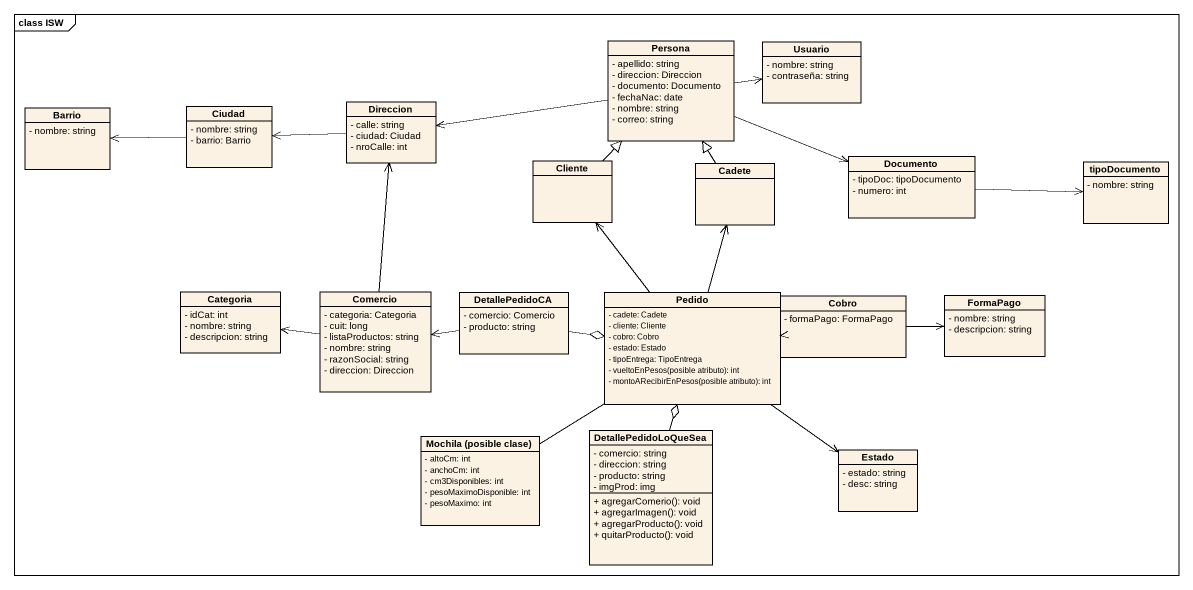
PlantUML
@startuml
mainframe class ISW
hide circle
hide empty members
skinparam classAttributeIconSize 0
class Persona {
  - apellido: string
  - direccion: Direccion
  - documento: Documento
  - fechaNac: date
  - nombre: string
  - correo: string
}
class Usuario {
  - nombre: string
  - contraseña: string
}
class Ciudad {
  - nombre: string
  - barrio: Barrio
}
class Direccion {
  - calle: string
  - ciudad: Ciudad
  - nroCalle: int
}
class Barrio {
  - nombre: string
}
class Cliente
class Cadete
class Documento {
  - tipoDoc: tipoDocumento
  - numero: int
}
class tipoDocumento {
  - nombre: string
}
class Categoria {
  - idCat: int
  - nombre: string
  - descripcion: string
}
class Comercio {
  - categoria: Categoria
  - cuit: long
  - listaProductos: string
  - nombre: string
  - razonSocial: string
  - direccion: Direccion
}
class DetallePedidoCA {
  - comercio: Comercio
  - producto: string
}
class Pedido {
  - cadete: Cadete
  - cliente: Cliente
  - cobro: Cobro
  - estado: Estado
  - tipoEntrega: TipoEntrega
  {field} - vueltoEnPesos(posible atributo): int
  {field} - montoARecibirEnPesos(posible atributo): int
}
class Cobro {
  - formaPago: FormaPago
}
class FormaPago {
  - nombre: string
  - descripcion: string
}
class "Mochila (posible clase)" as Mochila_posible_clase {
  - altoCm: int
  - anchoCm: int
  - cm3Disponibles: int
  - pesoMaximoDisponible: int
  - pesoMaximo: int
}
class DetallePedidoLoQueSea {
  - comercio: string
  - direccion: string
  - producto: string
  - imgProd: img
  + agregarComerio(): void
  + agregarImagen(): void
  + agregarProducto(): void
  + quitarProducto(): void
}
class Estado {
  - estado: string
  - desc: string
}
Persona -right-> Usuario
Persona -left-> Direccion
Persona -right-> Documento
Ciudad -left-> Barrio
Direccion -left-> Ciudad
Cliente -up-|> Persona
Cadete -up-|> Persona
Documento -right-> tipoDocumento
Comercio -up-> Direccion
Comercio -left-> Categoria
DetallePedidoCA -left-> Comercio
DetallePedidoCA -right-o Pedido
Pedido -up-> Cliente
Pedido -up-> Cadete
Pedido -right-> Cobro
Pedido --> Estado
Cobro -right-> FormaPago
Mochila_posible_clase -up- Pedido
DetallePedidoLoQueSea -up-o Pedido
@enduml
